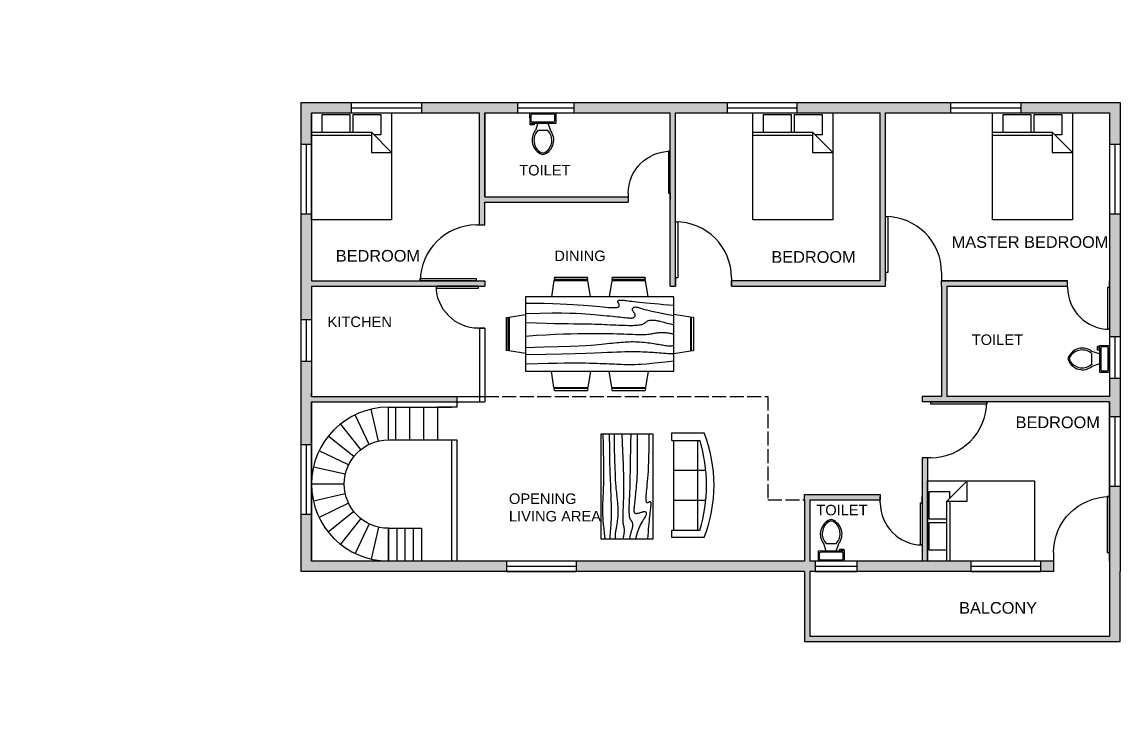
# Model space of a CAD drawing. Header units: millimetres. Extents: x 705 to 2589, y 1578 to 2246.
# Drawn here: x 1648 to 2589, y 1578 to 2178 of the extents above; entities that cross this region are included whole.
import ezdxf

# ---------------------------------------------------------------- set-up
doc = ezdxf.new("R2010")
doc.units = ezdxf.units.MM
doc.linetypes.add('ACAD_ISO02W100', pattern=[15, 12, -3])
doc.styles.get("Standard").update_dxf_attribs({"font": 'arial.ttf'})

# ---------------------------------------------------------------- blocks, each defined once
blk = doc.blocks.new('*U7')
blk.add_line((0, -14.04), (0, 14.04))
blk = doc.blocks.new('*U8')
at = {"color": 0, "linetype": 'ByBlock', "lineweight": -2, "transparency": 16777216}
for p, rotation in [((665.4, 1454.82), 12.85714285714283), ((654.44, 1450.98), 25.7142857142857), ((644.6, 1444.8), 38.57142857142858), ((636.39, 1436.59), 51.42857142857143), ((630.21, 1426.75), 64.28571428571428), ((626.37, 1415.79), 77.14285714285715), ((625.07, 1404.25), 90), ((626.37, 1392.7), 102.8571428571429), ((630.21, 1381.74), 115.7142857142857), ((636.39, 1371.91), 128.5714285714286), ((644.6, 1363.69), 141.4285714285714), ((654.44, 1357.51), 154.2857142857143), ((665.4, 1353.68), 167.1428571428572), ((676.94, 1352.38), 180)]:
    blk.add_blockref('*U7', p, dxfattribs=dict(at, rotation=rotation))
blk.add_blockref('*U7', (676.94, 1456.12), dxfattribs=at)
blk = doc.blocks.new('*U13')
for p, q in [((0, 0), (0, -6)), ((40, 0), (40, -6))]:
    blk.add_line(p, q)
blk.add_lwpolyline([(0, 0), (0, 40), (1.75, 40), (1.75, 0)], close=True)
blk.add_arc((0, 0), 40, 0, 90)
blk = doc.blocks.new('Dining Set - 36 x 72 in.')
at = {"linetype": 'Continuous'}
for p, q in [((-22, 27.5), (-22.1562, 26.50042)), ((-22, 27.5), (-6, 27.5)), ((-5.8437, 26.49966), (-6, 27.5)), ((6, 27.5), (5.8438, 26.50042)), ((6, 27.5), (22, 27.5)), ((22.1563, 26.49966), (22, 27.5)), ((-22.2343, 26.00059), (-23.4847, 17.99762)), ((-22.2304, 26), (-5.7608, 26)), ((-5.8416, 26.5), (-22.1534, 26.5)), ((-4.5152, 17.99762), (-5.7655, 25.99926)), ((5.7657, 26.00059), (4.5153, 17.99762)), ((5.7696, 26), (22.2392, 26)), ((22.1584, 26.5), (5.8466, 26.5)), ((23.4848, 17.99762), (22.2345, 25.99926)), ((36, 18), (-36, 18)), ((-36, 18), (-36, -18)), ((36, -18), (36, 18)), ((-45.5, 8), (-44.5004, 8.15617)), ((-45.5, 8), (-45.5, -8)), ((-44.5, -8.15843), (-44.5, 8.15338)), ((-44.0006, 8.23428), (-35.9976, 9.48474)), ((-44, 8.23041), (-44, -8.23915)), ((44.0006, 8.23428), (35.9976, 9.48474)), ((44, 8.23041), (44, -8.23915)), ((44.5, -8.15843), (44.5, 8.15338)), ((45.5, 8), (44.5005, 8.15617)), ((45.5, 8), (45.5, -8)), ((-44.4997, -8.15631), (-45.5, -8)), ((-35.9976, -9.48476), (-43.9993, -8.2345)), ((35.9976, -9.48476), (43.9993, -8.2345)), ((44.4997, -8.15631), (45.5, -8)), ((-36, -18), (36, -18)), ((-22.2343, -26.0006), (-23.4847, -17.99762)), ((-4.5152, -17.99762), (-5.7655, -25.99928)), ((5.7657, -26.0006), (4.5153, -17.99762)), ((23.4848, -17.99762), (22.2345, -25.99928)), ((-22.2304, -26), (-5.7608, -26)), ((-22, -27.5), (-22.1562, -26.50044)), ((-5.8416, -26.5), (-22.1534, -26.5)), ((-5.8437, -26.49967), (-6, -27.5)), ((5.7696, -26), (22.2392, -26)), ((6, -27.5), (5.8438, -26.50044)), ((22.1584, -26.5), (5.8466, -26.5)), ((22.1563, -26.49967), (22, -27.5)), ((-22, -27.5), (-6, -27.5)), ((6, -27.5), (22, -27.5))]:
    blk.add_line(p, q, dxfattribs=at)
for points in [[(-36, 15), (-31.1772, 14.97754), (-26.8079, 14.91406), (-22.8538, 14.81543), (-19.276, 14.6875), (-16.0362, 14.53613), (-13.0957, 14.36718), (-10.4159, 14.18652), (-7.9583, 14), (-5.6904, 13.81315), (-3.6035, 13.63021), (-1.6954, 13.45508), (0.0365, 13.29166), (1.5945, 13.14388), (2.9811, 13.01562), (4.1988, 12.9108), (5.25, 12.83333), (6.1393, 12.78613), (6.8802, 12.76823), (7.4883, 12.77767), (7.9792, 12.8125), (8.3685, 12.87077), (8.6719, 12.95052), (8.9049, 13.0498), (9.0833, 13.16666), (9.2205, 13.29899), (9.3216, 13.44401), (9.3895, 13.59879), (9.4271, 13.76041), (9.4373, 13.92594), (9.4232, 14.09245), (9.3875, 14.257), (9.3333, 14.41666), (9.2638, 14.56917), (9.1836, 14.71484), (9.0975, 14.85465), (9.0104, 14.98958), (8.9272, 15.1206), (8.8529, 15.2487), (8.7922, 15.37483), (8.75, 15.5), (8.7305, 15.62467), (8.7344, 15.74739), (8.7617, 15.86621), (8.8125, 15.97916), (8.8867, 16.08431), (8.9844, 16.17968), (9.1055, 16.26334), (9.25, 16.33333), (9.4189, 16.38802), (9.6172, 16.42708), (9.8506, 16.45052), (10.125, 16.45833), (10.4463, 16.45052), (10.8203, 16.42708), (11.2529, 16.38802), (11.75, 16.33333), (12.3184, 16.26318), (12.9694, 16.17838), (13.7151, 16.07991), (14.5677, 15.96875), (15.5395, 15.84586), (16.6426, 15.71224), (17.8893, 15.56884), (19.2917, 15.41666), (20.859, 15.25667), (22.5879, 15.08984), (24.4721, 14.91715), (26.5052, 14.73958), (28.6809, 14.5581), (30.9929, 14.3737), (33.4347, 14.18733), (36, 14)], [(-36, 10), (-28.9766, 10.14274), (-23.1725, 10.20442), (-18.4241, 10.19775), (-14.5677, 10.13541), (-11.4399, 10.03011), (-8.877, 9.89453), (-6.7154, 9.74137), (-4.7917, 9.58333), (-2.9698, 9.43082), (-1.2246, 9.28515), (0.4415, 9.14534), (2.026, 9.01041), (3.5266, 8.87939), (4.9408, 8.7513), (6.266, 8.62516), (7.5, 8.5), (8.6411, 8.37549), (9.6914, 8.2539), (10.6538, 8.13818), (11.5312, 8.03125), (12.3267, 7.93603), (13.043, 7.85547), (13.6831, 7.79248), (14.25, 7.75), (14.7471, 7.7303), (15.1797, 7.73307), (15.5537, 7.75732), (15.875, 7.80208), (16.1494, 7.86637), (16.3828, 7.94922), (16.5811, 8.04964), (16.75, 8.16666), (16.8944, 8.29915), (17.0143, 8.44531), (17.1089, 8.60319), (17.1771, 8.77083), (17.218, 8.94629), (17.2305, 9.1276), (17.2137, 9.31282), (17.1667, 9.5), (17.0895, 9.6875), (16.987, 9.875), (16.8649, 10.0625), (16.7292, 10.25), (16.5856, 10.4375), (16.4401, 10.625), (16.2985, 10.8125), (16.1667, 11), (16.05, 11.18733), (15.9518, 11.3737), (15.8752, 11.5581), (15.8229, 11.73958), (15.798, 11.91715), (15.8034, 12.08984), (15.842, 12.25667), (15.9167, 12.41666), (16.0295, 12.56836), (16.1784, 12.70833), (16.3605, 12.83268), (16.5729, 12.9375), (16.8127, 13.01888), (17.0768, 13.07291), (17.3625, 13.0957), (17.6667, 13.08333), (17.9894, 13.03312), (18.3418, 12.94726), (18.7382, 12.82918), (19.1927, 12.68229), (19.7195, 12.51001), (20.3327, 12.31575), (21.0465, 12.10294), (21.875, 11.875), (22.8357, 11.63354), (23.959, 11.37304), (25.2786, 11.08618), (26.8282, 10.76562), (28.6414, 10.40405), (30.752, 9.99414), (33.1936, 9.52856), (36, 9)], [(-36, 5.5), (-30.7157, 5.3348), (-26.069, 5.20963), (-21.9946, 5.11767), (-18.4271, 5.05208), (-15.3009, 5.00602), (-12.5508, 4.97265), (-10.1112, 4.94515), (-7.9167, 4.91666), (-5.909, 4.88167), (-4.0586, 4.83984), (-2.3429, 4.79215), (-0.7396, 4.73958), (0.7739, 4.6831), (2.22, 4.6237), (3.6213, 4.56233), (5, 4.5), (6.373, 4.43782), (7.7344, 4.3776), (9.0723, 4.32129), (10.375, 4.27083), (11.6309, 4.22819), (12.8281, 4.19531), (13.9551, 4.17415), (15, 4.16666), (15.954, 4.17448), (16.819, 4.19791), (17.6001, 4.23698), (18.3021, 4.29166), (18.9299, 4.36198), (19.4883, 4.44791), (19.9823, 4.54948), (20.4167, 4.66666), (20.7969, 4.79899), (21.1302, 4.94401), (21.4245, 5.09879), (21.6875, 5.26041), (21.9271, 5.42594), (22.1511, 5.59245), (22.3672, 5.757), (22.5834, 5.91666), (22.8065, 6.06868), (23.0404, 6.21093), (23.2879, 6.34147), (23.5521, 6.45833), (23.8358, 6.55957), (24.142, 6.64323), (24.4735, 6.70735), (24.8334, 6.75), (25.2235, 6.76969), (25.642, 6.76692), (26.0858, 6.74267), (26.5521, 6.69791), (27.0379, 6.63362), (27.5404, 6.55078), (28.0565, 6.45036), (28.5834, 6.33333), (29.1242, 6.19987), (29.7071, 6.04687), (30.3661, 5.87044), (31.1354, 5.66666), (32.0493, 5.43164), (33.142, 5.16146), (34.4475, 4.85221), (36, 4.5)], [(-36, -1), (-30.7915, -0.6591), (-26.0195, -0.38216), (-21.6519, -0.16284), (-17.6563, 0.00521), (-14.0005, 0.12833), (-10.6523, 0.21289), (-7.5796, 0.26522), (-4.75, 0.29166), (-2.134, 0.29793), (0.2878, 0.28711), (2.5317, 0.26163), (4.6146, 0.22396), (6.5529, 0.17651), (8.3633, 0.12174), (10.0623, 0.06209), (11.6667, 0), (13.1899, -0.06201), (14.6341, -0.1211), (15.9982, -0.17432), (17.2813, -0.21875), (18.4823, -0.25147), (19.6003, -0.26953), (20.6343, -0.27002), (21.5834, -0.25), (22.4481, -0.20768), (23.2357, -0.14584), (23.9549, -0.06836), (24.6146, 0.02083), (25.2235, 0.11784), (25.7904, 0.21875), (26.3241, 0.31966), (26.8334, 0.41666), (27.3265, 0.50618), (27.8099, 0.58593), (28.2894, 0.65397), (28.7709, 0.70833), (29.2601, 0.74707), (29.763, 0.76823), (30.2855, 0.76985), (30.8334, 0.75), (31.4088, 0.70784), (31.9994, 0.64713), (32.589, 0.57275), (33.1615, 0.48958), (33.7008, 0.4025), (34.1908, 0.3164), (34.6153, 0.23616), (34.9584, 0.16666), (35.2099, 0.11165), (35.3848, 0.07031), (35.504, 0.04069), (35.5886, 0.02083), (35.6594, 0.00879), (35.7377, 0.0026), (35.8442, 0.00032), (36, 0)], [(-36, -6.5), (-27.1843, -6.31267), (-20.084, -6.1263), (-14.469, -5.9419), (-10.1094, -5.76042), (-6.7752, -5.58285), (-4.2363, -5.41016), (-2.2629, -5.24333), (-0.625, -5.08334), (0.8708, -4.93099), (2.2715, -4.78646), (3.5872, -4.64974), (4.8281, -4.52084), (6.0046, -4.39974), (7.127, -4.28646), (8.2053, -4.18099), (9.25, -4.08334), (10.2705, -3.99382), (11.2734, -3.91407), (12.2647, -3.84603), (13.25, -3.79167), (14.2354, -3.75293), (15.2266, -3.73177), (16.2295, -3.73015), (17.25, -3.75), (18.2912, -3.79248), (19.3451, -3.85547), (20.4009, -3.93604), (21.4479, -4.03125), (22.4754, -4.13819), (23.4727, -4.25391), (24.4289, -4.37549), (25.3334, -4.5), (26.1785, -4.62492), (26.9694, -4.74935), (27.7145, -4.87281), (28.4219, -4.99479), (29.1, -5.11483), (29.7572, -5.23242), (30.4016, -5.34709), (31.0417, -5.45834), (31.6837, -5.56437), (32.3262, -5.65821), (32.9658, -5.73153), (33.599, -5.77604), (34.2224, -5.78345), (34.8327, -5.74545), (35.4264, -5.65373), (36, -5.5)], [(-36, -10), (-26.4022, -9.81299), (-18.4675, -9.62891), (-11.9839, -9.45069), (-6.7396, -9.28125), (-2.5226, -9.12354), (0.8789, -8.98047), (3.6769, -8.85498), (6.0833, -8.75), (8.2767, -8.66765), (10.3021, -8.60677), (12.1712, -8.56543), (13.8958, -8.54167), (15.4876, -8.53353), (16.9583, -8.53907), (18.3197, -8.55632), (19.5834, -8.58334), (20.7616, -8.61841), (21.8685, -8.66081), (22.9188, -8.71004), (23.9271, -8.76563), (24.9081, -8.82707), (25.8763, -8.89388), (26.8465, -8.96558), (27.8334, -9.04167), (28.8474, -9.12118), (29.8828, -9.20117), (30.93, -9.27824), (31.9792, -9.34896), (33.0205, -9.40991), (34.0443, -9.45768), (35.0407, -9.48885), (36, -9.5)], [(-36, -14.5), (-30.0881, -14.33513), (-25.0332, -14.21224), (-20.7312, -14.12647), (-17.0781, -14.07292), (-13.97, -14.04671), (-11.3027, -14.04297), (-8.9724, -14.05681), (-6.875, -14.08334), (-4.9224, -14.11833), (-3.0905, -14.16016), (-1.3709, -14.20785), (0.2448, -14.26042), (1.7647, -14.3169), (3.1973, -14.3763), (4.5507, -14.43767), (5.8333, -14.5), (7.0554, -14.5621), (8.235, -14.62175), (9.3922, -14.67652), (10.5469, -14.72396), (11.7192, -14.76164), (12.929, -14.78711), (14.1965, -14.79794), (15.5417, -14.79167), (16.9933, -14.76424), (18.6152, -14.70508), (20.4804, -14.60197), (22.6615, -14.44271), (25.2312, -14.21509), (28.2624, -13.9069), (31.8277, -13.50594), (36, -13)]]:
    blk.add_lwpolyline(points, dxfattribs=at)
blk = doc.blocks.new('Bed - Queen')
at = {"linetype": 'Continuous'}
for p, q in [((0, -80.00003), (0, 0)), ((0, 0), (59.99999, 0)), ((59.99999, 0), (59.99999, -80.00003)), ((7.99999, -1.2), (28.79998, -1.2)), ((7.99999, -14.4), (7.99999, -1.2)), ((28.79998, -1.2), (28.79998, -14.4)), ((31.19999, -1.2), (51.99999, -1.2)), ((31.19999, -14.4), (31.19999, -1.2)), ((51.99999, -1.2), (51.99999, -16.4)), ((0, -14.4), (44.8, -14.4)), ((59.99999, -29.6), (44.8, -14.4)), ((44.8, -14.4), (44.8, -29.6)), ((51.99999, -16.4), (46.79936, -16.4)), ((44.8, -16.8), (0, -16.8)), ((44.8, -29.6), (59.99999, -29.6)), ((59.99999, -80.00003), (0, -80.00003))]:
    blk.add_line(p, q, dxfattribs=at)
blk = doc.blocks.new('*U16')
for p, q in [((-242, 177), (-242, 254)), ((-242, 254), (-216, 254)), ((-216, 254), (-216, 203)), ((-203, 101), (-356, 152)), ((-355, -102), (-356, 101)), ((-204, 177), (-242, 177)), ((-216, 203), (-204, 203)), ((-203, -102), (-355, -153)), ((-152, -242), (-50, -241))]:
    blk.add_line(p, q)
blk.add_lwpolyline([(-203, -267), (1, -267), (-1, 267), (-204, 266)], close=True)
for points in [[(-51, 241), (-153, 241)], [(-178, 216), (-177, -216)], [(-25, -216), (-26, 216)]]:
    blk.add_lwpolyline(points)
for centre, radius, start, end in [((-156, 219), 22.5, 81.9774, 188.2376), ((-48, 219), 22.5, 351.9774, 98.2376), ((-737, -1), 102, 164.9681, 195.247), ((-548, -90), 309, 51.5766, 158.079), ((-708, -1), 102, 155.8394, 204.3757), ((-554, -108), 288, 46.4753, 149.0544), ((-548, 88), 309, 202.136, 308.6382), ((-554, 106), 288, 211.1605, 313.7396), ((-155, -219), 22.5, 171.9774, 278.2376), ((-47, -219), 22.5, 261.9774, 8.2376)]:
    blk.add_arc(centre, radius, start, end)
blk = doc.blocks.new('Table - Rectangular Woodgrain 60 x 30 in.')
at = {"linetype": 'Continuous'}
for p, q in [((0, 0), (0, -30)), ((60, 0), (0, 0)), ((60, -30), (60, 0)), ((0, -30), (60, -30))]:
    blk.add_line(p, q, dxfattribs=at)
for points in [[(0, -2.4), (4.8155, -2.418), (9.0302, -2.4688), (12.709, -2.5477), (15.9167, -2.65), (18.7181, -2.7711), (21.1781, -2.9063), (23.3616, -3.0508), (25.3333, -3.2), (27.1477, -3.3495), (28.8172, -3.4958), (30.3437, -3.636), (31.7291, -3.7667), (32.9756, -3.8849), (34.0849, -3.9875), (35.059, -4.0714), (35.9, -4.1334), (36.6114, -4.1711), (37.2041, -4.1854), (37.6906, -4.1779), (38.0833, -4.15), (38.3948, -4.1034), (38.6375, -4.0396), (38.8239, -3.9602), (38.9666, -3.8667), (39.0764, -3.7608), (39.1573, -3.6448), (39.2116, -3.521), (39.2416, -3.3917), (39.2498, -3.2593), (39.2385, -3.1261), (39.21, -2.9944), (39.1666, -2.8667), (39.111, -2.7447), (39.0468, -2.6281), (38.978, -2.5163), (38.9083, -2.4083), (38.8418, -2.3035), (38.7823, -2.201), (38.7337, -2.1001), (38.7, -2), (38.6844, -1.9003), (38.6875, -1.8021), (38.7094, -1.707), (38.75, -1.6167), (38.8094, -1.5326), (38.8875, -1.4563), (38.9844, -1.3893), (39.1, -1.3333), (39.2351, -1.2896), (39.3937, -1.2583), (39.5804, -1.2396), (39.8, -1.2333), (40.057, -1.2396), (40.3562, -1.2583), (40.7023, -1.2896), (41.1, -1.3333), (41.5547, -1.3895), (42.0755, -1.4573), (42.6721, -1.5361), (43.3542, -1.625), (44.1316, -1.7233), (45.014, -1.8302), (46.0114, -1.9449), (47.1333, -2.0667), (48.3862, -2.1947), (49.7625, -2.3281), (51.2513, -2.4663), (52.8416, -2.6083), (54.5226, -2.7535), (56.2833, -2.9011), (58.1127, -3.0501), (60, -3.2)], [(0, -9.2), (6.5759, -9.0858), (11.9385, -9.0365), (16.2527, -9.0418), (19.6833, -9.0917), (22.3952, -9.1759), (24.5531, -9.2844), (26.322, -9.4069), (27.8666, -9.5333), (29.3241, -9.6553), (30.7203, -9.7719), (32.0532, -9.8837), (33.3208, -9.9917), (34.5213, -10.0965), (35.6526, -10.199), (36.7128, -10.2999), (37.7, -10.4), (38.6129, -10.4996), (39.4531, -10.5969), (40.223, -10.6895), (40.925, -10.775), (41.5613, -10.8512), (42.1344, -10.9156), (42.6465, -10.966), (43.1, -11), (43.4976, -11.0158), (43.8437, -11.0136), (44.143, -10.9942), (44.4, -10.9583), (44.6195, -10.9069), (44.8062, -10.8406), (44.9648, -10.7603), (45.1, -10.6667), (45.2155, -10.5598), (45.3114, -10.4365), (45.3871, -10.2929), (45.4416, -10.125), (45.4743, -9.929), (45.4844, -9.7011), (45.4709, -9.4371), (45.4333, -9.1333), (45.3716, -8.7883), (45.2896, -8.4104), (45.1919, -8.0107), (45.0833, -7.6), (44.9685, -7.1893), (44.8521, -6.7896), (44.7388, -6.4117), (44.6333, -6.0667), (44.54, -5.7628), (44.4614, -5.4979), (44.4001, -5.2675), (44.3583, -5.0667), (44.3384, -4.8909), (44.3427, -4.7354), (44.3736, -4.5956), (44.4333, -4.4667), (44.5236, -4.3453), (44.6427, -4.2333), (44.7884, -4.1339), (44.9583, -4.05), (45.1501, -3.9849), (45.3614, -3.9417), (45.59, -3.9234), (45.8333, -3.9333), (46.0915, -3.9749), (46.3734, -4.0531), (46.6906, -4.1736), (47.0542, -4.3417), (47.4756, -4.5629), (47.9661, -4.8427), (48.5372, -5.1866), (49.2, -5.6), (49.9676, -6.0844), (50.8594, -6.625), (51.8965, -7.2031), (53.1, -7.8), (54.491, -8.3969), (56.0906, -8.975), (57.9199, -9.5156), (60, -10)], [(0, -12.8), (5.1847, -12.9322), (9.6213, -13.0323), (13.3963, -13.1059), (16.5958, -13.1583), (19.3063, -13.1952), (21.614, -13.2219), (23.6054, -13.2439), (25.3666, -13.2667), (26.9728, -13.2947), (28.4531, -13.3281), (29.8256, -13.3663), (31.1083, -13.4083), (32.3191, -13.4535), (33.476, -13.501), (34.597, -13.5501), (35.7, -13.6), (36.7984, -13.6497), (37.8875, -13.6979), (38.9578, -13.743), (40, -13.7833), (41.0047, -13.8174), (41.9625, -13.8438), (42.864, -13.8607), (43.7, -13.8667), (44.4631, -13.8604), (45.1552, -13.8417), (45.7801, -13.8104), (46.3416, -13.7667), (46.8439, -13.7104), (47.2906, -13.6417), (47.6858, -13.5604), (48.0333, -13.4667), (48.3375, -13.3608), (48.6042, -13.2448), (48.8396, -13.121), (49.05, -12.9917), (49.2417, -12.8593), (49.4208, -12.7261), (49.5937, -12.5944), (49.7667, -12.4667), (49.9452, -12.3451), (50.1323, -12.2313), (50.3303, -12.1268), (50.5416, -12.0333), (50.7686, -11.9524), (51.0135, -11.8854), (51.2788, -11.8341), (51.5666, -11.8), (51.8785, -11.7843), (52.2116, -11.7865), (52.562, -11.8059), (52.926, -11.8417), (53.2998, -11.8931), (53.6795, -11.9594), (54.0614, -12.0397), (54.4416, -12.1333), (54.8223, -12.2401), (55.2293, -12.3625), (55.6942, -12.5037), (56.2489, -12.6667), (56.9251, -12.8547), (57.7545, -13.0708), (58.7689, -13.3182), (60, -13.6)], [(0, -18), (5.124, -17.7273), (9.6609, -17.5057), (13.6705, -17.3303), (17.2125, -17.1958), (20.3467, -17.0973), (23.1328, -17.0297), (25.6307, -16.9878), (27.9, -16.9667), (29.9928, -16.9617), (31.9302, -16.9703), (33.7254, -16.9907), (35.3917, -17.0208), (36.9423, -17.0588), (38.3906, -17.1026), (39.7499, -17.1503), (41.0333, -17.2), (42.2519, -17.2496), (43.4073, -17.2969), (44.4986, -17.3395), (45.525, -17.375), (46.4858, -17.4012), (47.3802, -17.4156), (48.2074, -17.416), (48.9667, -17.4), (49.6583, -17.3662), (50.2872, -17.3167), (50.8595, -17.2547), (51.3812, -17.1833), (51.8584, -17.1057), (52.2971, -17.025), (52.7034, -16.9443), (53.0833, -16.8667), (53.443, -16.7951), (53.789, -16.7313), (54.128, -16.6768), (54.4666, -16.6334), (54.8115, -16.6024), (55.1693, -16.5854), (55.5465, -16.5841), (55.95, -16.6), (56.3828, -16.6337), (56.8346, -16.6823), (57.2915, -16.7418), (57.7396, -16.8084), (58.165, -16.878), (58.5539, -16.9469), (58.8924, -17.0111), (59.1666, -17.0667), (59.3679, -17.1107), (59.5078, -17.1438), (59.6032, -17.1675), (59.6708, -17.1833), (59.7275, -17.193), (59.7901, -17.1979), (59.8753, -17.1998), (60, -17.2)], [(0, -22.4), (8.0098, -22.2501), (14.4094, -22.1011), (19.4168, -21.9535), (23.25, -21.8083), (26.1269, -21.6663), (28.2656, -21.5281), (29.884, -21.3947), (31.2, -21.2667), (32.3967, -21.1448), (33.5172, -21.0292), (34.5697, -20.9198), (35.5625, -20.8167), (36.5037, -20.7198), (37.4015, -20.6292), (38.2642, -20.5448), (39.1, -20.4667), (39.9164, -20.3951), (40.7187, -20.3313), (41.5117, -20.2768), (42.3, -20.2333), (43.0883, -20.2024), (43.8812, -20.1854), (44.6836, -20.1841), (45.5, -20.2), (46.3328, -20.234), (47.1747, -20.2844), (48.0163, -20.3488), (48.8479, -20.425), (49.66, -20.5106), (50.4429, -20.6031), (51.1872, -20.7004), (51.8833, -20.8), (52.5246, -20.8999), (53.1166, -20.9995), (53.6681, -21.0983), (54.1875, -21.1958), (54.6834, -21.2919), (55.1646, -21.3859), (55.6394, -21.4777), (56.1167, -21.5667), (56.6028, -21.6515), (57.0961, -21.7266), (57.5929, -21.7852), (58.0896, -21.8208), (58.5823, -21.8268), (59.0674, -21.7964), (59.5412, -21.723), (60, -21.6)], [(0, -25.2), (8.6355, -25.0504), (15.7026, -24.9031), (21.4049, -24.7606), (25.9458, -24.625), (29.529, -24.4988), (32.3578, -24.3844), (34.6359, -24.284), (36.5667, -24.2), (38.3213, -24.1341), (39.9417, -24.0854), (41.437, -24.0523), (42.8167, -24.0333), (44.0901, -24.0268), (45.2667, -24.0313), (46.3557, -24.0451), (47.3667, -24.0667), (48.309, -24.0947), (49.1928, -24.1287), (50.0284, -24.168), (50.826, -24.2125), (51.5959, -24.2617), (52.3483, -24.3151), (53.0935, -24.3725), (53.8417, -24.4334), (54.6009, -24.497), (55.3699, -24.561), (56.1454, -24.6226), (56.9239, -24.6792), (57.7021, -24.7279), (58.4764, -24.7662), (59.2435, -24.7911), (60, -24.8)], [(0, -28.8), (5.6867, -28.6681), (10.45, -28.5698), (14.407, -28.5012), (17.675, -28.4584), (20.3711, -28.4374), (22.6125, -28.4344), (24.5164, -28.4455), (26.2, -28.4667), (27.762, -28.4947), (29.2276, -28.5281), (30.6033, -28.5663), (31.8958, -28.6084), (33.1118, -28.6535), (34.2578, -28.7011), (35.3405, -28.7501), (36.3666, -28.8), (37.3443, -28.8497), (38.288, -28.8974), (39.2137, -28.9412), (40.1375, -28.9792), (41.0753, -29.0093), (42.0432, -29.0297), (43.0572, -29.0384), (44.1333, -29.0333), (45.2936, -29.0114), (46.5843, -28.9641), (48.0579, -28.8816), (49.7666, -28.7542), (51.7629, -28.5721), (54.0989, -28.3255), (56.8272, -28.0048), (60, -27.6)]]:
    blk.add_lwpolyline(points, dxfattribs=at)
blk = doc.blocks.new('Sofa - Roundback 7 ft.')
at = {"linetype": 'Continuous'}
for p, q in [((-12.00002, -32.4421), (-12.00003, -6.5971)), ((11.99997, -32.4421), (11.99998, -6.5971)), ((-36.000027, -34), (-36.000027, -11.4696)), ((-35.999844, -13.3819), (35.9998, -13.3819)), ((35.99998, -34), (35.99998, -11.4696)), ((-36.000027, -32.4421), (35.99998, -32.4421))]:
    blk.add_line(p, q, dxfattribs=at)
for points in [[(-36.000027, -34), (-42.000027, -34), (-42.000027, -8)], [(41.99998, -8), (41.99998, -34), (35.99998, -34)]]:
    blk.add_lwpolyline(points, dxfattribs=at)
for centre, radius, start, end in [((0, -114.25), 114.25, 68.43141, 111.5686), ((-0.00001, -127.1968), 121.1968, 72.72033, 107.2797)]:
    blk.add_arc(centre, radius, start, end, dxfattribs=at)

msp = doc.modelspace()

# ---------------------------------------------------------------- hatches: boundary and pattern name
h = msp.add_hatch(color=256)
h.dxf.hatch_style = 1
h.set_gradient(color1=(237, 31, 36), color2=(237, 31, 36), tint=1)
h.paths.add_polyline_path([(714.373, 2168.816), (1536.373, 2168.816), (1536.373, 1586.816), (1161.373, 1586.816), (1161.373, 1577.816), (1545.373, 1577.816), (1545.373, 2177.816), (705.373, 2177.816), (705.373, 1577.816), (1089.373, 1577.816), (1089.373, 1586.816), (714.373, 1586.816)])
h.paths.add_polyline_path([(1476.373, 1903.291), (1467.373, 1903.291), (1467.373, 1856.816), (1440.613, 1856.816), (1418.058, 1856.774), (1418.058, 1856.816), (1395.373, 1856.816), (1395.373, 1951.316), (1431.373, 1951.316), (1431.373, 1955.816), (1312.873, 1955.816), (1312.873, 1951.316), (1390.873, 1951.316), (1390.873, 1856.816), (1363.873, 1856.816), (1363.873, 1852.316), (1390.873, 1852.316), (1467.373, 1852.316), (1467.373, 1715.816), (1467.373, 1706.816), (1476.373, 1706.816)], flags=17)
h.paths.add_polyline_path([(1476.373, 2108.816), (1385.662, 2108.816), (1385.662, 2099.816), (1408.148, 2099.816), (1467.373, 2099.816), (1467.373, 2069.982), (1476.373, 2069.982)], flags=17)
h.paths.add_polyline_path([(1476.373, 2009.982), (1467.373, 2009.982), (1467.373, 1951.316), (1467.373, 1939.291), (1476.373, 1939.291)], flags=17)
h.paths.add_polyline_path([(1218.852, 1715.816), (1165.873, 1715.816), (1165.873, 1856.816), (1161.373, 1856.816), (1161.373, 1715.816), (1161.373, 1706.816), (1218.852, 1706.816)], flags=17)
h.paths.add_polyline_path([(1327.873, 1852.316), (1327.873, 1856.816), (1213.873, 1856.816), (1213.873, 1852.316), (1323.373, 1852.316), (1323.373, 1715.816), (1278.852, 1715.816), (1278.852, 1706.816), (1327.873, 1706.816)], flags=17)
h.paths.add_polyline_path([(1089.373, 1715.816), (1059.373, 1715.816), (972.794, 1715.816), (972.794, 1706.816), (1089.373, 1706.816)], flags=17)
h.paths.add_polyline_path([(912.794, 1715.816), (783.373, 1715.816), (783.373, 1754.408), (774.373, 1754.408), (774.373, 1706.816), (912.794, 1706.816)], flags=17)
h.paths.add_polyline_path([(895.873, 1856.816), (890.473, 1856.816), (854.473, 1856.816), (783.373, 1856.816), (783.373, 1892.144), (774.373, 1892.144), (774.373, 1814.408), (783.373, 1814.408), (783.373, 1852.316), (895.873, 1852.316)], flags=17)
h.paths.add_polyline_path([(783.373, 2026.445), (774.373, 2026.445), (774.373, 1928.144), (783.373, 1928.144), (783.373, 1951.316), (891.373, 1951.316), (891.373, 1892.816), (895.873, 1892.816), (895.873, 1951.316), (915.373, 1951.316), (915.373, 1955.816), (783.373, 1955.816)], flags=17)
h.paths.add_polyline_path([(817.346, 2108.816), (774.373, 2108.816), (774.373, 2086.445), (783.373, 2086.445), (783.373, 2099.816), (817.346, 2099.816)], flags=17)
h.paths.add_polyline_path([(1029.239, 2108.816), (877.346, 2108.816), (877.346, 2099.816), (963.373, 2099.816), (963.373, 1951.316), (967.873, 1951.316), (967.873, 1958.516), (967.873, 2006.516), (967.873, 2099.816), (1029.239, 2099.816)], flags=17)
h.paths.add_polyline_path([(1222.111, 2108.816), (1089.239, 2108.816), (1089.239, 2099.816), (1152.373, 2099.816), (1157.773, 2099.816), (1193.773, 2099.816), (1222.111, 2099.816)], flags=16)
h.paths.add_polyline_path([(1325.662, 2108.816), (1258.111, 2108.816), (1258.111, 2099.816), (1260.373, 2099.816), (1260.373, 2039.816), (1152.373, 2039.816), (1152.373, 2063.816), (1147.873, 2063.816), (1147.873, 1955.816), (1015.873, 1955.816), (1015.873, 1951.316), (1152.373, 1951.316), (1152.373, 1956.716), (1152.373, 1992.716), (1152.373, 2035.316), (1260.373, 2035.316), (1260.373, 1955.816), (1188.373, 1955.816), (1188.373, 1951.316), (1264.873, 1951.316), (1264.873, 1958.516), (1264.873, 2006.516), (1264.873, 2099.816), (1325.662, 2099.816)], flags=17)
h.paths.add_polyline_path([(2072.838, 2108.816), (1990.273, 2108.816), (1990.273, 2099.816), (2039.91, 2099.816), (2039.91, 2003.816), (2044.41, 2003.816), (2044.41, 2023.316), (2167.41, 2023.316), (2167.41, 2027.816), (2044.41, 2027.816), (2044.41, 2099.816), (2072.838, 2099.816)])
h.paths.add_polyline_path([(1930.273, 2108.816), (1886.91, 2108.816), (1886.91, 2073.119), (1895.91, 2073.119), (1895.91, 2099.816), (1930.273, 2099.816)])
h.paths.add_polyline_path([(1895.91, 2013.119), (1886.91, 2013.119), (1886.91, 1922.947), (1895.91, 1922.947), (1895.91, 1951.316), (2044.41, 1951.316), (2044.41, 1955.816), (2037.21, 1955.816), (1989.21, 1955.816), (1895.91, 1955.816)])
h.paths.add_polyline_path([(1895.91, 1852.316), (2020.41, 1852.316), (2020.41, 1856.816), (1895.91, 1856.816), (1895.91, 1859.816), (1895.91, 1886.947), (1886.91, 1886.947), (1886.91, 1815.544), (1895.91, 1815.544)])
h.paths.add_polyline_path([(1895.91, 1755.544), (1886.91, 1755.544), (1886.91, 1706.816), (2063.039, 1706.816), (2063.039, 1715.816), (1895.91, 1715.816)])
h.paths.add_polyline_path([(2327.492, 1715.816), (2323.111, 1715.816), (2323.111, 1768.316), (2383.41, 1768.316), (2383.41, 1772.816), (2323.111, 1772.816), (2318.611, 1772.816), (2318.611, 1768.316), (2318.611, 1715.816), (2123.039, 1715.816), (2123.039, 1706.816), (2318.611, 1706.816), (2318.611, 1646.816), (2588.91, 1646.816), (2588.91, 1706.816), (2588.91, 1779.691), (2579.91, 1779.691), (2579.91, 1715.816), (2579.91, 1651.316), (2323.111, 1651.316), (2323.111, 1706.816), (2327.492, 1706.816)])
h.paths.add_polyline_path([(2460.952, 1715.816), (2423.91, 1715.816), (2363.492, 1715.816), (2363.492, 1706.816), (2460.952, 1706.816)], flags=17)
h.paths.add_polyline_path([(2423.91, 1784.542), (2423.91, 1804.316), (2419.41, 1804.316), (2419.41, 1715.816), (2423.91, 1715.816)])
h.paths.add_polyline_path([(2588.91, 1872.223), (2579.91, 1872.223), (2579.91, 1856.816), (2459.91, 1856.816), (2440.41, 1856.816), (2440.41, 1951.316), (2543.91, 1951.316), (2543.91, 1955.816), (2435.91, 1955.816), (2435.91, 1951.316), (2435.91, 1856.816), (2423.91, 1856.816), (2419.41, 1856.816), (2419.41, 1852.316), (2426.61, 1852.316), (2474.61, 1852.316), (2579.91, 1852.316), (2579.91, 1839.691), (2588.91, 1839.691)])
h.paths.add_polyline_path([(2588.91, 2012.954), (2579.91, 2012.954), (2579.91, 1908.223), (2588.91, 1908.223)])
h.paths.add_polyline_path([(2588.91, 2108.816), (2503.846, 2108.816), (2503.846, 2099.816), (2548.22, 2099.816), (2579.91, 2099.816), (2579.91, 2072.954), (2588.91, 2072.954)])
h.paths.add_polyline_path([(2443.846, 2108.816), (2312.166, 2108.816), (2312.166, 2099.816), (2342.8, 2099.816), (2383.41, 2099.816), (2383.41, 1955.816), (2255.91, 1955.816), (2255.91, 1951.316), (2387.91, 1951.316), (2387.91, 2099.816), (2443.846, 2099.816)])
h.paths.add_polyline_path([(2252.166, 2108.816), (2120.838, 2108.816), (2120.838, 2099.816), (2203.41, 2099.816), (2203.41, 1951.316), (2207.91, 1951.316), (2207.91, 1958.516), (2207.91, 2006.516), (2207.91, 2099.816), (2252.166, 2099.816)])
h.paths.add_polyline_path([(2531.91, 1715.816), (2520.952, 1715.816), (2520.952, 1706.816), (2531.91, 1706.816)], flags=17)

# ---------------------------------------------------------------- linework, layer by layer
for p, q in [((1886.91, 2108.816), (2588.91, 2108.816)), ((1886.91, 2108.816), (1886.91, 1706.816)), ((2072.838, 2099.774), (2072.838, 2108.816)), ((2072.838, 2108.816), (2120.838, 2108.816)), ((2120.838, 2108.816), (2120.838, 2099.816)), ((2252.166, 2108.816), (2252.166, 2099.816)), ((2312.166, 2099.816), (2312.166, 2108.816)), ((2443.846, 2099.816), (2443.846, 2108.816)), ((2443.846, 2108.816), (2503.846, 2108.816)), ((2503.846, 2108.816), (2503.846, 2099.816)), ((2588.91, 2108.816), (2588.91, 1706.816)), ((1895.91, 2099.816), (1895.91, 1955.816)), ((1895.91, 2099.816), (2039.91, 2099.816)), ((1930.273, 2104.316), (1990.273, 2104.316)), ((2039.91, 2003.816), (2039.91, 2099.816)), ((2044.41, 2099.816), (2044.41, 2027.816)), ((2044.41, 2099.816), (2203.41, 2099.816)), ((2044.41, 2027.816), (2044.41, 2099.816)), ((2072.838, 2104.295), (2120.838, 2104.295)), ((2203.41, 1951.316), (2203.41, 2099.816)), ((2207.91, 1951.316), (2207.91, 2099.816)), ((2207.91, 2099.816), (2383.41, 2099.816)), ((2252.166, 2104.316), (2312.166, 2104.316)), ((2252.166, 2099.816), (2312.166, 2099.816)), ((2383.41, 1955.816), (2383.41, 2099.816)), ((2387.91, 1951.316), (2387.91, 2099.816)), ((2387.91, 2099.816), (2579.91, 2099.816)), ((2443.846, 2104.316), (2503.846, 2104.316)), ((2579.91, 2099.816), (2579.91, 1856.816)), ((1886.91, 2073.119), (1895.91, 2073.119)), ((1891.41, 2073.119), (1891.41, 2013.119)), ((1895.91, 2073.119), (1895.91, 2013.119)), ((2579.91, 2072.954), (2588.91, 2072.954)), ((2584.41, 2072.954), (2584.41, 2012.954)), ((2588.91, 2072.954), (2588.91, 2012.954)), ((2044.41, 2027.816), (2167.41, 2027.816)), ((2167.41, 2027.816), (2167.41, 2023.316)), ((2044.41, 2003.816), (2044.41, 2023.316)), ((2044.41, 2023.316), (2167.41, 2023.316)), ((1895.91, 2013.119), (1886.91, 2013.119)), ((2588.91, 2012.954), (2579.91, 2012.954)), ((2039.91, 2003.816), (2044.41, 2003.816)), ((1895.91, 1955.816), (2044.41, 1955.816)), ((1895.91, 1955.816), (2039.91, 1955.816)), ((1895.91, 1951.316), (2044.41, 1951.316)), ((1895.91, 1951.316), (1895.91, 1856.816)), ((2044.41, 1955.816), (2044.41, 1951.316)), ((2203.41, 1951.316), (2207.91, 1951.316)), ((2255.91, 1951.316), (2255.91, 1955.816)), ((2383.41, 1955.816), (2255.91, 1955.816)), ((2255.91, 1951.316), (2387.91, 1951.316)), ((2543.91, 1955.816), (2435.91, 1955.816)), ((2435.91, 1951.316), (2435.91, 1955.816)), ((2435.91, 1955.816), (2543.91, 1955.816)), ((2435.91, 1951.316), (2435.91, 1856.816)), ((2440.41, 1951.316), (2440.41, 1856.816)), ((2440.41, 1951.316), (2543.91, 1951.316)), ((2543.91, 1951.316), (2543.91, 1955.816)), ((1886.91, 1922.947), (1895.91, 1922.947)), ((1891.41, 1922.947), (1891.41, 1886.947)), ((1895.91, 1922.947), (1895.91, 1886.947)), ((2044.41, 1915.316), (2039.91, 1915.316)), ((2039.91, 1915.316), (2039.91, 1856.816)), ((2044.41, 1915.316), (2044.41, 1856.816)), ((2579.91, 1908.223), (2588.91, 1908.223)), ((2584.41, 1908.223), (2584.41, 1872.223)), ((2588.91, 1908.223), (2588.91, 1872.223)), ((1895.91, 1886.947), (1886.91, 1886.947)), ((2588.91, 1872.223), (2579.91, 1872.223)), ((1895.91, 1856.816), (1895.91, 1859.816)), ((1895.91, 1856.816), (2020.41, 1856.816)), ((2020.41, 1856.816), (2020.41, 1847.636)), ((2020.41, 1856.816), (2044.41, 1856.816)), ((2039.91, 1856.816), (2039.91, 1852.316)), ((2044.41, 1856.816), (2044.41, 1852.316)), ((2423.91, 1856.816), (2419.41, 1856.816)), ((2419.41, 1856.816), (2419.41, 1852.316)), ((2435.91, 1856.816), (2423.91, 1856.816)), ((2459.91, 1856.816), (2440.41, 1856.816)), ((2579.91, 1856.816), (2459.91, 1856.816)), ((1895.91, 1715.816), (1895.91, 1852.316)), ((1895.91, 1852.316), (2020.41, 1852.316)), ((1895.91, 1852.316), (1895.91, 1715.816)), ((1961.82, 1847.636), (2015.91, 1847.636)), ((1967.91, 1847.636), (1967.91, 1819.556)), ((1979.91, 1847.636), (1979.91, 1819.556)), ((1991.91, 1847.636), (1991.91, 1819.556)), ((2020.41, 1847.636), (2003.91, 1847.636)), ((2003.91, 1847.636), (2003.91, 1819.556)), ((2020.41, 1852.316), (2044.41, 1852.316)), ((2423.91, 1852.316), (2419.41, 1852.316)), ((2459.91, 1852.316), (2423.91, 1852.316)), ((2579.91, 1852.316), (2459.91, 1852.316)), ((2579.91, 1715.816), (2579.91, 1852.316)), ((2579.91, 1852.316), (2579.91, 1651.316)), ((2579.91, 1839.691), (2588.91, 1839.691)), ((2584.41, 1839.691), (2584.41, 1779.691)), ((2588.91, 1839.691), (2588.91, 1779.691)), ((1961.82, 1819.556), (2020.41, 1819.556)), ((2015.91, 1819.556), (2015.91, 1715.816)), ((2020.41, 1819.556), (2020.41, 1715.816)), ((1886.91, 1815.544), (1895.91, 1815.544)), ((1891.41, 1815.544), (1891.41, 1755.544)), ((1895.91, 1815.544), (1895.91, 1755.544)), ((2419.41, 1804.316), (2419.41, 1715.816)), ((2423.91, 1804.316), (2419.41, 1804.316)), ((2423.91, 1804.316), (2423.91, 1715.816)), ((2588.91, 1779.691), (2579.91, 1779.691)), ((2323.111, 1772.816), (2383.41, 1772.816)), ((2383.41, 1772.816), (2383.41, 1768.316)), ((2318.611, 1768.316), (2318.611, 1715.816)), ((2323.111, 1768.316), (2323.111, 1715.816)), ((2323.111, 1768.316), (2383.41, 1768.316)), ((1895.91, 1755.544), (1886.91, 1755.544)), ((2423.91, 1715.816), (2423.91, 1751.816)), ((1968.937, 1743.896), (1968.937, 1715.816)), ((1976.054, 1743.896), (1976.054, 1715.816)), ((1983.17, 1743.896), (1990.287, 1743.896)), ((1983.17, 1743.896), (1983.17, 1715.816)), ((1990.287, 1743.896), (1990.287, 1715.816)), ((2318.611, 1715.816), (1895.91, 1715.816)), ((2063.039, 1715.816), (2063.039, 1706.816)), ((2123.039, 1706.816), (2123.039, 1715.816)), ((2531.91, 1715.816), (2323.111, 1715.816)), ((2327.492, 1715.816), (2327.492, 1706.816)), ((2363.492, 1706.816), (2363.492, 1715.816)), ((2531.91, 1715.816), (2423.91, 1715.816)), ((2460.952, 1715.816), (2460.952, 1706.816)), ((2520.952, 1706.816), (2520.952, 1715.816)), ((2531.91, 1715.816), (2531.91, 1706.816)), ((2318.611, 1706.816), (1886.91, 1706.816)), ((2063.039, 1711.316), (2123.039, 1711.316)), ((2063.039, 1706.816), (2123.039, 1706.816)), ((2318.611, 1706.816), (2318.611, 1646.816)), ((2323.111, 1706.816), (2323.111, 1651.316)), ((2531.91, 1706.816), (2323.111, 1706.816)), ((2327.492, 1711.316), (2363.492, 1711.316)), ((2327.492, 1706.816), (2363.492, 1706.816)), ((2460.952, 1711.316), (2520.952, 1711.316)), ((2460.952, 1706.816), (2520.952, 1706.816)), ((2588.91, 1646.816), (2588.91, 1706.816)), ((2323.111, 1651.316), (2579.91, 1651.316)), ((2318.611, 1646.816), (2588.91, 1646.816))]:
    msp.add_line(p, q)
at = {"linetype": 'ACAD_ISO02W100'}
for p, q in [((1930.273, 2099.816), (1930.273, 2108.816)), ((1930.273, 2108.816), (1978.273, 2108.816)), ((1930.273, 2108.816), (1990.273, 2108.816)), ((1990.273, 2108.816), (1990.273, 2099.816)), ((2044.41, 1856.816), (2287.111, 1856.816)), ((2287.111, 1856.816), (2287.111, 1768.316)), ((2318.611, 1768.316), (2318.611, 1772.816)), ((2318.611, 1772.816), (2323.111, 1772.816)), ((2287.111, 1768.316), (2318.611, 1768.316))]:
    msp.add_line(p, q, dxfattribs=at)
msp.add_lwpolyline([(1961.82, 1743.896, -1), (1961.82, 1819.556), (1961.82, 1847.636, 1), (1961.82, 1715.816), (1961.82, 1743.896), (1990.287, 1743.896)], format="xyb")

# ---------------------------------------------------------------- block references
for name, p, xscale, yscale, zscale in [('Bed - Queen', (1895.91, 2099.816), 1.145432509020641, 1.145432509020641, 1.145432509020641), ('Bed - Queen', (2274.074, 2099.816), 1.145432509020641, 1.145432509020641, 1.145432509020641), ('Bed - Queen', (2479.494, 2099.816), 1.145432509020641, 1.145432509020641, 1.145432509020641), ('Dining Set - 36 x 72 in.', (2143.025, 1910.409), 1.766203482820323, 1.766203482820323, 1.766203482820323), ('*U16', (2579.889, 1889.094), 0.04228541067152621, 0.04228541067152621, 0.04228541067152621)]:
    msp.add_blockref(name, p, dxfattribs=dict(xscale=xscale, yscale=yscale, zscale=zscale))
for name, p, xscale, yscale, zscale, rotation in [('*U16', (2094.211, 2099.795), 0.04228541067152621, 0.04228541067152621, 0.04228541067152621, 89.99999999999999), ('Table - Rectangular Woodgrain 60 x 30 in.', (2188.702, 1824.599), 1.494621096215468, 1.494621096215468, 1.494621096215468, 270), ('Sofa - Roundback 7 ft.', (2240.949, 1780.758), 1.067586408331223, 1.067586408331223, 1.067586408331223, 270), ('Bed - Queen', (2423.91, 1715.816), 1.145432509020641, 1.145432509020641, 1.145432509020641, 90), ('*U16', (2341.377, 1715.795), 0.04228541067152621, 0.04228541067152621, 0.04228541067152621, 270)]:
    msp.add_blockref(name, p, dxfattribs=dict(xscale=xscale, yscale=yscale, zscale=zscale, rotation=rotation))
for p, xscale, yscale, zscale in [((2203.41, 2030.966), -0.8999999999999999, 0.8999999999999999, 0.8999999999999999), ((2207.91, 1958.516), 1.2, 1.2, 1.2), ((2387.91, 1963.016), 1.2, 1.2, 1.2), ((2579.91, 1723.016), -1.2, 1.2, 1.2)]:
    msp.add_blockref('*U13', p, dxfattribs=dict(at, xscale=xscale, yscale=yscale, zscale=zscale))
for p, xscale, yscale, zscale, rotation in [((2037.21, 1955.816), 1.200000000000006, 1.200000000000006, 1.200000000000006, 89.99999999999999), ((2039.01, 1951.316), -0.8999999999999999, 0.8999999999999999, 0.8999999999999999, 90), ((2579.91, 1950.416), 0.8999999999999999, 0.8999999999999999, 0.8999999999999999, 180), ((2426.61, 1852.316), 1.2, 1.2, 1.2, 270), ((2419.41, 1765.616), 0.8999999999999999, 0.8999999999999999, 0.8999999999999999, 180)]:
    msp.add_blockref('*U13', p, dxfattribs=dict(at, xscale=xscale, yscale=yscale, zscale=zscale, rotation=rotation))
msp.add_blockref('*U8', (1284.879, 377.48))

# ---------------------------------------------------------------- texts
at = {"attachment_point": 1}
for s, width, heights, insert, char_height in [('TOILET', 41.21755, [0], (2073.932, 2055.238), 9), ('MASTER BEDROOM', 132.63747, [10.348], (2444.615, 1994.193), 10), ('BEDROOM', 80.47669, [0], (1916.77, 1982.405), 10), ('DINING', 136.12327, [0], (2104.045, 1981.88), 9), ('BEDROOM', 80.47669, [0], (2290.114, 1981.419), 10), ('KITCHEN', 84.09375, [0], (1909.704, 1925.344), 9), ('TOILET', 41.21755, [0], (2461.789, 1909.997), 9), ('BEDROOM', 80.47669, [0], (2499.433, 1839.691), 10), ('OPENING LIVING AREA', 90.28229, [0], (2065.166, 1773.72), 9), ('TOILET', 41.21755, [0], (2328.602, 1763.984), 9), ('BALCONY', 133.29329, [0], (2451.011, 1680.676), 10)]:
    msp.add_mtext_dynamic_manual_height_columns(s, width=width, gutter_width=12.5, heights=heights, dxfattribs=dict(at, insert=insert, char_height=char_height))

doc.saveas('drawing.dxf')
